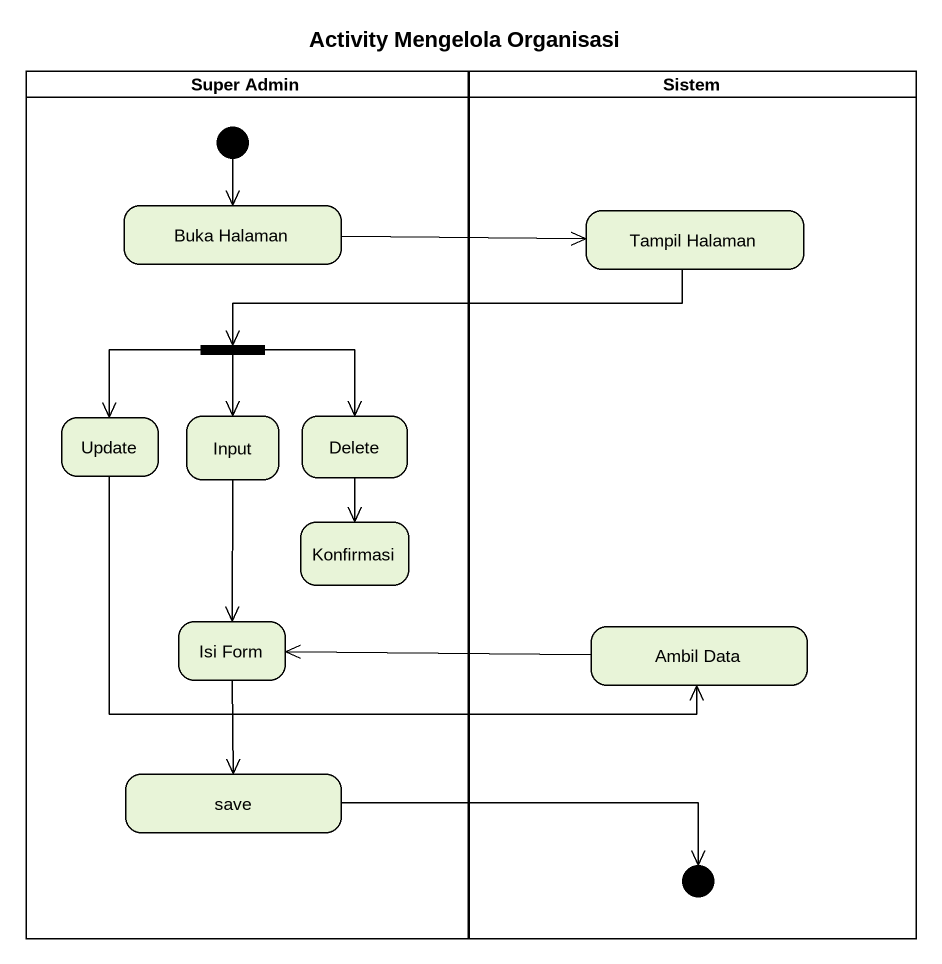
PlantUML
@startuml
title Activity Mengelola Organisasi
hide empty description
state "Super Admin" as Super_Admin <<partition>> {
  state "Buka Halaman" as Buka_Halaman
  state fork1 <<fork>>
  state Update
  state Input
  state Delete
  state Konfirmasi
  state "Isi Form" as Isi_Form
  state save
  [*] --> Buka_Halaman
}
state Sistem <<partition>> {
  state "Tampil Halaman" as Tampil_Halaman
  state "Ambil Data" as Ambil_Data
  state initial2 <<start>>
}
Buka_Halaman -right-> Tampil_Halaman
Tampil_Halaman -left-> fork1
fork1 --> Update
fork1 --> Input
fork1 --> Delete
Update -right-> Ambil_Data
Input --> Isi_Form
Delete --> Konfirmasi
Isi_Form --> save
Ambil_Data -left-> Isi_Form
save -right-> initial2
@enduml
